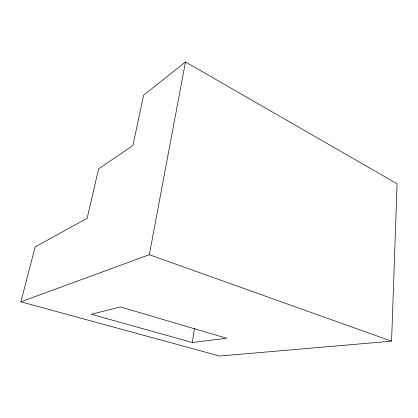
<?xml version="1.0" encoding="UTF-8"?>
<svg xmlns="http://www.w3.org/2000/svg" width="418" height="418" viewBox="0 0 418 418"><rect width="100%" height="100%" fill="white"/><g stroke="black" fill="none" stroke-linecap="round" stroke-linejoin="round"><path stroke-width="0.63" d="M391.567 341.182L397.1 183.795L185.472 61.953L143.593 95.241L132.945 145.464L98.596 168.862L87.169 218.238L35.154 246.923L20.9 301.812L219.649 356.047L391.567 341.182L149.325 254.698L20.9 301.812M192.317 342.509L226.692 338.251L120.567 306.964L91.249 314.268L192.317 342.509L194.48 328.329M149.325 254.698L185.472 61.953"/></g></svg>
